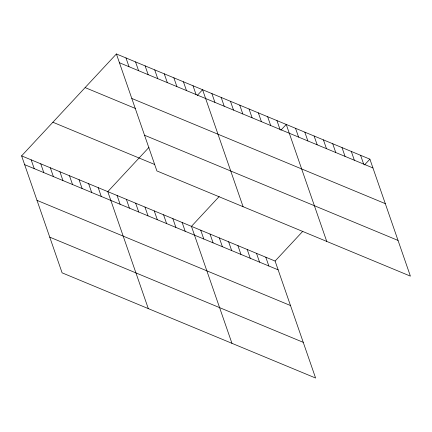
<?xml version="1.0" encoding="UTF-8"?>
<svg xmlns="http://www.w3.org/2000/svg" width="432" height="432" viewBox="0 0 432 432"><rect width="100%" height="100%" fill="white"/><g stroke="black" fill="none" stroke-linecap="round" stroke-linejoin="round"><path stroke-width="0.65" d="M21.6 155.871L275.098 261.063L315.603 378.032L62.105 272.84L21.6 155.871L116.397 53.968L369.895 159.16L410.4 276.129L156.902 170.937L116.397 53.968M148.959 147.382L107.789 191.635L148.295 308.61M197.224 95.494L202.586 89.732L243.092 206.701M219.154 196.565L191.446 226.352L231.952 343.321M280.876 130.21L286.243 124.443L326.743 241.412M275.098 261.063L302.805 231.277M364.532 164.921L369.895 159.16M119.437 62.748L372.935 167.945M131.803 98.453L385.301 203.645M85.115 87.593L135.389 108.459M144.536 135.232L398.039 240.43M52.882 122.24L154.564 164.435M24.64 164.657L278.143 269.849M37.006 200.356L290.504 305.548M49.739 237.141L303.242 342.333M360.601 155.299L363.641 164.084M351.308 151.443L354.348 160.229M342.009 147.587L345.055 156.373M332.716 143.732L335.756 152.512M323.422 139.871L326.462 148.657M314.123 136.015L317.169 144.801M304.83 132.16L307.87 140.945M295.537 128.304L298.577 137.084M276.944 120.587L279.99 129.373M267.651 116.732L270.691 125.518M258.358 112.871L261.398 121.657M249.059 109.015L252.104 117.801M239.765 105.16L242.806 113.945M230.472 101.304L233.512 110.084M221.173 97.443L224.219 106.229M211.88 93.587L214.925 102.373M265.804 257.207L268.844 265.993M256.511 253.352L259.551 262.138M193.007 85.757L196.052 94.543M247.212 249.491L250.258 258.277M183.433 81.783L186.473 90.569M237.919 245.635L240.959 254.421M173.858 77.809L176.899 86.594M228.625 241.78L231.665 250.565M164.279 73.834L167.319 82.62M219.332 237.924L222.372 246.704M154.705 69.86L157.745 78.646M210.033 234.063L213.079 242.849M145.125 65.885L148.171 74.671M200.74 230.207L203.78 238.993M135.551 61.911L138.591 70.697M125.971 57.937L129.017 66.722M182.147 222.496L185.193 231.277M172.854 218.635L175.894 227.421M163.561 214.78L166.601 223.565M154.267 210.924L157.307 219.71M144.968 207.063L148.014 215.849M135.675 203.207L138.715 211.993M126.382 199.352L129.422 208.138M117.083 195.496L120.128 204.277M98.215 187.661L101.255 196.447M88.636 183.692L91.676 192.472M79.061 179.717L82.102 188.498M69.482 175.743L72.527 184.523M59.908 171.769L62.948 180.554M50.328 167.794L53.374 176.58M40.754 163.82L43.794 172.606M31.174 159.845L34.22 168.631"/></g></svg>
